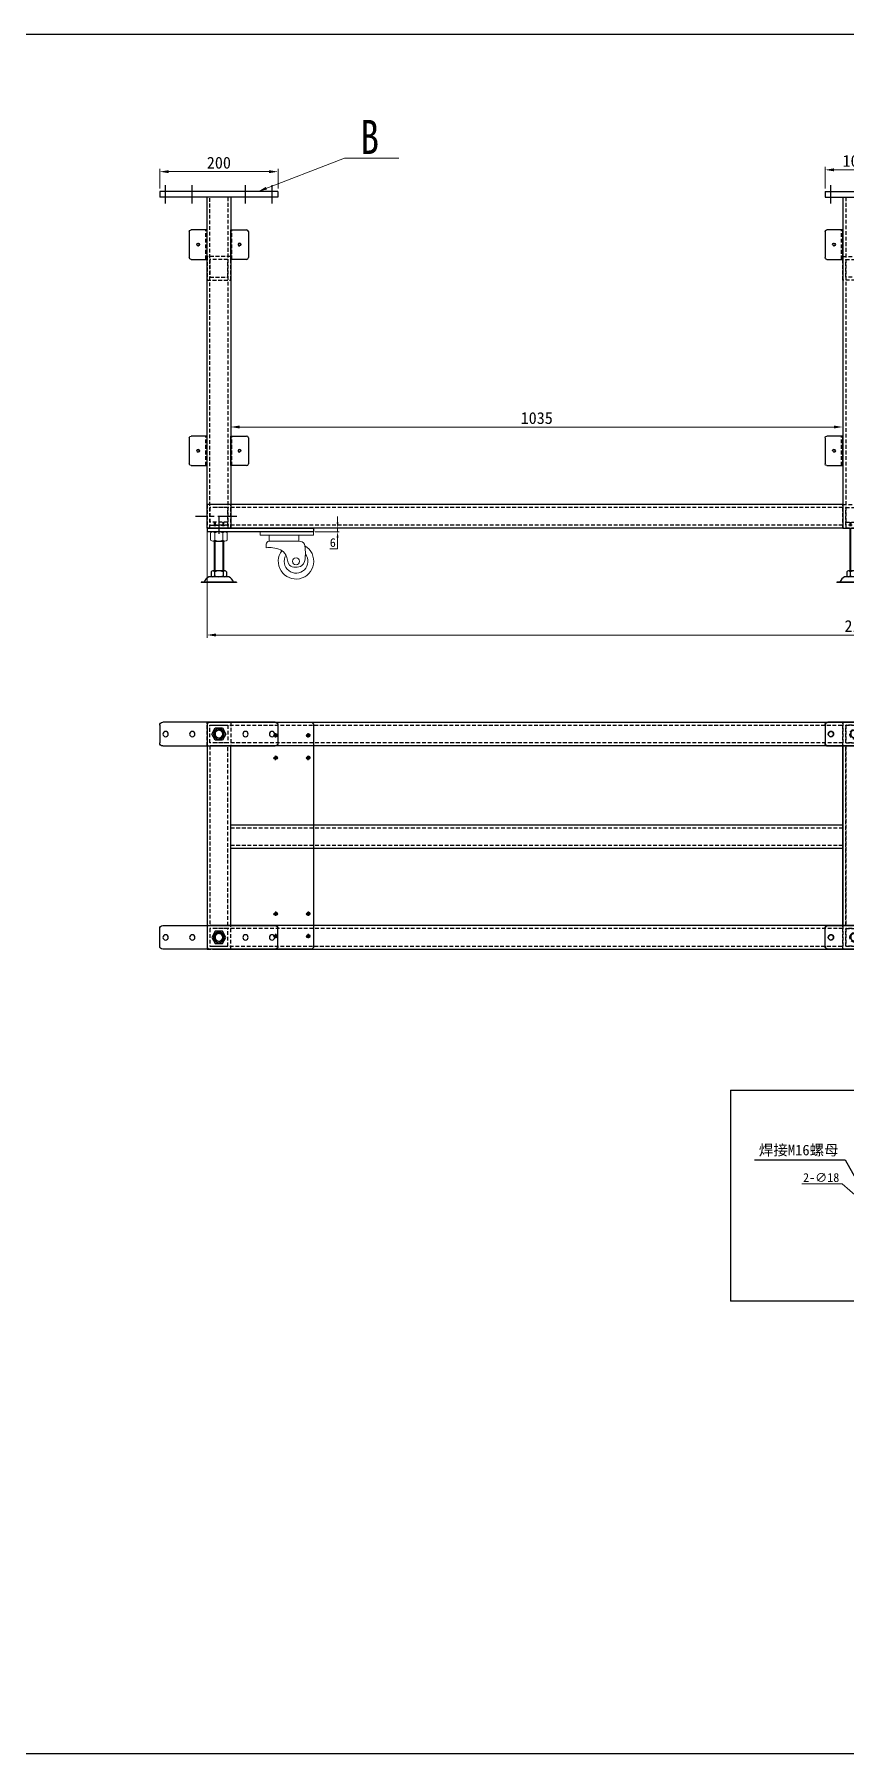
# Model space of a CAD drawing. Header units: millimetres. Extents: x -11986 to -4063, y -41123 to -36325.
# Drawn here: x -7715 to -6343, y -39234 to -36325 of the extents above; entities that cross this region are included whole.
import ezdxf

# ---------------------------------------------------------------- set-up
doc = ezdxf.new("R2010")
doc.units = ezdxf.units.MM
doc.linetypes.add('CENTER', pattern=[50.8, 31.75, -6.35, 6.35, -6.35])
doc.linetypes.add('DASHED2', pattern=[9.525, 6.35, -3.175])
doc.layers.add('DAS', color=4, linetype='DASHED2')
doc.layers.add('sol', color=7, linetype='Continuous', lineweight=20)
doc.styles.add('宋体', font='', dxfattribs={"width": 0.8})
doc.styles.get('宋体').set_extended_font_data('SimSun')
doc.dimstyles.new('ISO-25', dxfattribs={"dimtxt": 5, "dimasz": 4, "dimexe": 1.25, "dimexo": 1, "dimgap": 1, "dimtad": 1, "dimtoh": 1, "dimtxsty": 'Standard', "dimcen": 2.5, "dimclrd": 5, "dimclre": 5, "dimadec": 0, "dimazin": 0, "dimtfac": 1, "dimtmove": 0, "dimatfit": 3, "dimfxl": 1, "dimlwd": 9, "dimlwe": 9, "dimarcsym": 0})
doc.dimstyles.new('ISO-25$0', dxfattribs={"dimtxt": 2.5, "dimasz": 1.5, "dimexe": 1.25, "dimexo": 0.625, "dimtad": 1, "dimdec": 1, "dimzin": 1, "dimdsep": 46, "dimtxsty": 'Standard', "dimcen": 2.5, "dimclrd": 6, "dimclre": 6, "dimclrt": 6, "dimadec": 0, "dimazin": 0, "dimtfac": 1, "dimtdec": 4, "dimtmove": 0, "dimatfit": 3, "dimfxl": 1, "dimtolj": 1, "dimtzin": 0, "dimlwd": 9, "dimlwe": 9, "dimarcsym": 0})
doc.dimstyles.new('ISO-25$3', dxfattribs={"dimtxt": 5, "dimasz": 5, "dimexe": 3, "dimexo": 0.1, "dimtad": 1, "dimtih": 1, "dimtoh": 1, "dimdsep": 46, "dimtxsty": 'Standard', "dimcen": 2.5, "dimclrd": 5, "dimclre": 5, "dimadec": 0, "dimazin": 0, "dimtfac": 1, "dimtmove": 0, "dimatfit": 3, "dimfxl": 1, "dimarcsym": 0})

# ---------------------------------------------------------------- blocks, each defined once
blk = doc.blocks.new('A$C7281443F')
at = {"color": 1, "linetype": 'CENTER'}
for p, q in [((10, 559), (10, 590.1)), ((90, 559), (90, 590.1)), ((50, 29.9), (50, 0))]:
    blk.add_line(p, q, dxfattribs=at)
for p, q in [((0, 579.5), (100, 579.5)), ((0, 579.5), (0, 569.5)), ((0, 569.5), (100, 569.5)), ((30, 569.5), (30, 9.5)), ((70, 9.5), (70, 569.5)), ((100, 579.5), (100, 569.5)), ((30, 9.5), (70, 9.5))]:
    blk.add_line(p, q)
at = {"layer": 'DAS'}
for p, q in [((35, 569.5), (35, 9.5)), ((65, 9.5), (65, 569.5)), ((35, 19.5), (65, 19.5)), ((42, 19.5), (42, 9.5)), ((43.5, 19.5), (43.5, 9.5)), ((56.5, 19.5), (56.5, 9.5)), ((58, 19.5), (58, 9.5))]:
    blk.add_line(p, q, dxfattribs=at)
for points in [[(30, 469.5), (70, 469.5), (70, 429.5), (30, 429.5)], [(35, 464.5), (65, 464.5), (65, 434.5), (35, 434.5)], [(30, 49.5), (70, 49.5), (70, 9.5), (30, 9.5)], [(35, 44.5), (65, 44.5), (65, 14.5), (35, 14.5)]]:
    blk.add_lwpolyline(points, close=True, dxfattribs=at)
blk = doc.blocks.new('A$C2508060A')
for p, q in [((0, 5), (0, 95)), ((5, 100), (35, 100)), ((40, 95), (40, 5)), ((344, 95), (344, 5)), ((379, 100), (349, 100)), ((384, 5), (384, 95)), ((40, 70), (344, 70)), ((344, 30), (40, 30)), ((5, 0), (35, 0)), ((379, 0), (349, 0))]:
    blk.add_line(p, q)
for centre in [(20, 90), (20, 90), (364, 90), (20, 10), (364, 10)]:
    blk.add_circle(centre, 4.5)
for centre, start, end in [((5, 95), 90, 180), ((35, 95), 0, 90), ((349, 95), 90, 180), ((379, 95), 0, 90), ((5, 5), 180, 270), ((35, 5), 270, 0), ((349, 5), 180, 270), ((379, 5), 270, 0)]:
    blk.add_arc(centre, 5, start, end)
at = {"layer": 'DAS'}
for p, q in [((40, 65), (344, 65)), ((344, 35), (40, 35))]:
    blk.add_line(p, q, dxfattribs=at)
for points in [[(40, 30), (40, 70), (0, 70), (0, 30)], [(35, 35), (35, 65), (5, 65), (5, 35)], [(344, 30), (344, 70), (384, 70), (384, 30)], [(349, 35), (349, 65), (379, 65), (379, 35)]]:
    blk.add_lwpolyline(points, close=True, dxfattribs=at)
for centre in [(20, 50), (364, 50)]:
    blk.add_circle(centre, 6.5, dxfattribs=at)
for centre, start, end in [((20, 50), 180, 90), ((364, 50), 90, 0)]:
    blk.add_arc(centre, 8, start, end, dxfattribs=at)
blk = doc.blocks.new('A$C43643EE8')
for p, q in [((22, 92), (22, 20)), ((22, 92), (38, 92)), ((23, 92), (23, 20)), ((37, 92), (37, 20)), ((38, 92), (38, 20)), ((0, 1), (0, 0)), ((60, 1), (0, 1)), ((60, 0), (0, 0)), ((47, 10), (13, 10)), ((17, 18.5), (17, 11.5)), ((40.4, 20), (19.8, 20)), ((40.3, 20), (19.8, 20)), ((22.5, 18.5), (22.5, 11.5)), ((37.5, 18.5), (37.5, 11.5)), ((43, 18.5), (43, 11.5)), ((60, 1), (60, 0))]:
    blk.add_line(p, q)
for centre, radius, start, end in [((23.7, -7.5), 20.5, 121.3122, 155.4208), ((19.8, 16.7), 3.27, 32.7791, 147.2209), ((19.8, 13.3), 3.27, 212.7791, 327.2209), ((30, 0.5), 19.5, 67.3801, 112.6199), ((30, 29.5), 19.5, 247.3801, 292.6199), ((40.3, 16.7), 3.27, 32.7791, 147.2209), ((40.3, 13.3), 3.27, 212.7791, 327.2209), ((36.3, -7.5), 20.5, 24.5792, 58.6878)]:
    blk.add_arc(centre, radius, start, end)
blk = doc.blocks.new('*D1993')
at = {"color": 5, "lineweight": 9, "transparency": 16777216}
for p, q in [((-6377.6, -36585.6), (-6377.6, -36549.1)), ((-6362.6, -36554.1), (-6292.6, -36554.1)), ((-6277.6, -36585.6), (-6277.6, -36549.1))]:
    blk.add_line(p, q, dxfattribs=at)
at = {"color": 5, "transparency": 16777216}
for points in [[(-6362.6, -36551.6), (-6362.6, -36556.6), (-6377.6, -36554.1)], [(-6292.6, -36551.6), (-6292.6, -36556.6), (-6277.6, -36554.1)]]:
    blk.add_solid(points, dxfattribs=at)
at = {"layer": 'Defpoints', "color": 0, "transparency": 16777216}
for p in [(-6277.6, -36554.1), (-6377.6, -36590.6), (-6277.6, -36590.6)]:
    blk.add_point(p, dxfattribs=at)
at = {"color": 0, "transparency": 16777216, "insert": (-6327.6, -36539.1), "char_height": 20, "attachment_point": 5}
blk.add_mtext('100', dxfattribs=at)
blk = doc.blocks.new('*D1968')
at = {"color": 5, "lineweight": 9, "transparency": 16777216}
for p, q in [((-7382.6, -37115.6), (-7382.6, -36984.3)), ((-7367.6, -36989.3), (-6362.6, -36989.3)), ((-6347.6, -37115.6), (-6347.6, -36984.3))]:
    blk.add_line(p, q, dxfattribs=at)
at = {"color": 5, "transparency": 16777216}
for points in [[(-7367.6, -36986.8), (-7367.6, -36991.8), (-7382.6, -36989.3)], [(-6362.6, -36986.8), (-6362.6, -36991.8), (-6347.6, -36989.3)]]:
    blk.add_solid(points, dxfattribs=at)
at = {"layer": 'Defpoints', "color": 0, "transparency": 16777216}
for p in [(-6347.6, -36989.3), (-7382.6, -37120.6), (-6347.6, -37120.6)]:
    blk.add_point(p, dxfattribs=at)
at = {"color": 0, "transparency": 16777216, "insert": (-6865.1, -36974.3), "char_height": 20, "attachment_point": 5}
blk.add_mtext('1035', dxfattribs=at)
blk = doc.blocks.new('*D2005')
at = {"color": 5, "lineweight": 9, "transparency": 16777216}
for p, q in [((-6416.6, -38270), (-6348.6, -38270)), ((-6348.6, -38270), (-6309.6, -38303.6)), ((-6288.4, -38321.8), (-6302, -38310.1)), ((-6280.8, -38328.4), (-6273.2, -38334.9))]:
    blk.add_line(p, q, dxfattribs=at)
at = {"color": 5, "transparency": 16777216}
for points in [[(-6308.5, -38302.3), (-6310.7, -38304.8), (-6302, -38310.1)], [(-6279.7, -38327.1), (-6281.9, -38329.6), (-6288.4, -38321.8)]]:
    blk.add_solid(points, dxfattribs=at)
at = {"layer": 'Defpoints', "color": 0, "transparency": 16777216}
for p in [(-6302, -38310.1), (-6288.4, -38321.8)]:
    blk.add_point(p, dxfattribs=at)
at = {"color": 0, "transparency": 16777216, "insert": (-6384.1, -38259.5), "char_height": 15, "attachment_point": 5}
blk.add_mtext('2-∅18', dxfattribs=at)
blk = doc.blocks.new('A$C3CC60F40')
for p, q in [((0, 50), (27, 50)), ((0, 0), (0, 50)), ((30, 47), (30, 3)), ((27, 0), (0, 0))]:
    blk.add_line(p, q)
blk.add_circle((15, 25), 2)
for centre, radius, start, end in [((27, 47), 3, 0, 90), ((15, 25), 2.5, 0, 270), ((27, 3), 3, 270, 0)]:
    blk.add_arc(centre, radius, start, end)
at = {"layer": 'DAS'}
blk.add_line((2, 0), (2, 50), dxfattribs=at)
blk = doc.blocks.new('*D2007')
at = {"color": 5, "lineweight": 9, "transparency": 16777216}
for p, q in [((-7422.6, -37165.6), (-7422.6, -37346.3)), ((-5232.6, -37171.6), (-5232.6, -37346.3)), ((-7407.6, -37341.3), (-5247.6, -37341.3))]:
    blk.add_line(p, q, dxfattribs=at)
at = {"color": 5, "transparency": 16777216}
for points in [[(-7407.6, -37338.8), (-7407.6, -37343.8), (-7422.6, -37341.3)], [(-5247.6, -37338.8), (-5247.6, -37343.8), (-5232.6, -37341.3)]]:
    blk.add_solid(points, dxfattribs=at)
at = {"layer": 'Defpoints', "color": 0, "transparency": 16777216}
for p in [(-7422.6, -37160.6), (-5232.6, -37166.6), (-5232.6, -37341.3)]:
    blk.add_point(p, dxfattribs=at)
at = {"color": 0, "transparency": 16777216, "insert": (-6317.6, -37326.3), "char_height": 20, "attachment_point": 5}
blk.add_mtext('2190', dxfattribs=at)
blk = doc.blocks.new('*D1997')
at = {"color": 5, "lineweight": 9, "transparency": 16777216}
for p, q in [((-7201.9, -37150.6), (-7201.9, -37140.6)), ((-7239.6, -37160.6), (-7198.9, -37160.6)), ((-7239.6, -37166.6), (-7198.9, -37166.6)), ((-7201.9, -37160.6), (-7201.9, -37166.6)), ((-7201.9, -37176.6), (-7201.9, -37195.5)), ((-7201.9, -37195.5), (-7214.9, -37195.5))]:
    blk.add_line(p, q, dxfattribs=at)
at = {"color": 5, "transparency": 16777216}
for points in [[(-7203.5, -37150.6), (-7200.2, -37150.6), (-7201.9, -37160.6)], [(-7203.5, -37176.6), (-7200.2, -37176.6), (-7201.9, -37166.6)]]:
    blk.add_solid(points, dxfattribs=at)
at = {"layer": 'Defpoints', "color": 0, "transparency": 16777216}
for p in [(-7242.6, -37160.6), (-7242.6, -37166.6), (-7201.9, -37160.6)]:
    blk.add_point(p, dxfattribs=at)
at = {"color": 0, "transparency": 16777216, "insert": (-7209.9, -37185), "char_height": 15, "attachment_point": 5}
blk.add_mtext('6', dxfattribs=at)
blk = doc.blocks.new('A$C39513CAB')
for p, q in [((22, 70), (22, 20)), ((22, 70), (38, 70)), ((23, 70), (23, 20)), ((37, 70), (37, 20)), ((38, 70), (38, 20)), ((0, 1), (0, 0)), ((60, 1), (0, 1)), ((60, 0), (0, 0)), ((47, 10), (13, 10)), ((17, 18.5), (17, 11.5)), ((40.4, 20), (19.8, 20)), ((40.2, 20), (19.8, 20)), ((22.5, 18.5), (22.5, 11.5)), ((37.5, 18.5), (37.5, 11.5)), ((43, 18.5), (43, 11.5)), ((60, 1), (60, 0))]:
    blk.add_line(p, q)
for centre, radius, start, end in [((23.7, -7.5), 20.5, 121.3122, 155.4208), ((19.8, 16.7), 3.27, 32.7791, 147.2209), ((19.8, 13.3), 3.27, 212.7791, 327.2209), ((30, 0.5), 19.5, 67.3801, 112.6199), ((30, 29.5), 19.5, 247.3801, 292.6199), ((40.2, 16.7), 3.27, 32.7791, 147.2209), ((40.2, 13.3), 3.27, 212.7791, 327.2209), ((36.3, -7.5), 20.5, 24.5792, 58.6878)]:
    blk.add_arc(centre, radius, start, end)
blk = doc.blocks.new('A$C2A1D355F')
at = {"layer": 'sol'}
for points in [[(0, 74), (90, 74), (90, 80), (0, 80)], [(0, 74), (90, 74), (90, 80), (0, 80)], [(15, 74), (15, 64), (65, 64), (65, 74)], [(15, 74), (15, 64), (65, 64), (65, 74)]]:
    blk.add_lwpolyline(points, close=True, dxfattribs=at)
blk.add_lwpolyline([(10, 53), (10, 59, -0.414214), (15, 64), (65, 64, -0.264021), (74.9, 59), (75.8, 53)], format="xyb", dxfattribs=at)
blk.add_lwpolyline([(10, 53), (10, 59, -0.414214), (15, 64), (65, 64, -0.264021), (74.9, 59), (75.8, 53)], format="xyb", dxfattribs=at)
blk.add_circle((60.5, 30), 6, dxfattribs=at)
blk.add_circle((60.5, 30), 6, dxfattribs=at)
for radius, start, end in [(30, 143.0433, 60.3435), (30, 143.0433, 60.3435), (20, 148.6994, 37.7044), (20, 148.6994, 37.7044)]:
    blk.add_arc((60.5, 30), radius, start, end, dxfattribs=at)
blk.add_spline([(10, 53), (21.5, 53), (43.2, 40.9), (49.7, 23.6), (70.3, 22.9), (76.2, 38.3), (75.8, 53)], degree=3, dxfattribs=at)
blk.add_spline([(10, 53), (21.5, 53), (43.2, 40.9), (49.7, 23.6), (70.3, 22.9), (76.2, 38.3), (75.8, 53)], degree=3, dxfattribs=at)
blk = doc.blocks.new('A$C4232479D')
at = {"color": 1, "linetype": 'CENTER'}
for p, q in [((10, 559), (10, 590.1)), ((55, 559), (55, 590.1)), ((145, 559), (145, 590.1)), ((190, 559), (190, 590.1)), ((100, 29.9), (100, 0))]:
    blk.add_line(p, q, dxfattribs=at)
for p, q in [((0, 579.5), (200, 579.5)), ((0, 579.5), (0, 569.5)), ((0, 569.5), (200, 569.5)), ((80, 569.5), (80, 9.5)), ((120, 9.5), (120, 569.5)), ((200, 579.5), (200, 569.5)), ((80, 9.5), (120, 9.5))]:
    blk.add_line(p, q)
at = {"layer": 'DAS'}
for p, q in [((85, 569.5), (85, 9.5)), ((115, 9.5), (115, 569.5)), ((85, 19.5), (115, 19.5)), ((92, 19.5), (92, 9.5)), ((93.5, 19.5), (93.5, 9.5)), ((106.5, 19.5), (106.5, 9.5)), ((108, 19.5), (108, 9.5))]:
    blk.add_line(p, q, dxfattribs=at)
for points in [[(80, 469.5), (120, 469.5), (120, 429.5), (80, 429.5)], [(85, 464.5), (115, 464.5), (115, 434.5), (85, 434.5)], [(80, 49.5), (120, 49.5), (120, 9.5), (80, 9.5)], [(85, 44.5), (115, 44.5), (115, 14.5), (85, 14.5)]]:
    blk.add_lwpolyline(points, close=True, dxfattribs=at)
blk = doc.blocks.new('*D1998')
at = {"color": 5, "lineweight": 9, "transparency": 16777216}
for p, q in [((-7502.6, -36585.6), (-7502.6, -36552.2)), ((-7487.6, -36557.2), (-7317.6, -36557.2)), ((-7302.6, -36585.6), (-7302.6, -36552.2))]:
    blk.add_line(p, q, dxfattribs=at)
at = {"color": 5, "transparency": 16777216}
for points in [[(-7487.6, -36554.7), (-7487.6, -36559.7), (-7502.6, -36557.2)], [(-7317.6, -36554.7), (-7317.6, -36559.7), (-7302.6, -36557.2)]]:
    blk.add_solid(points, dxfattribs=at)
at = {"layer": 'Defpoints', "color": 0, "transparency": 16777216}
for p in [(-7302.6, -36557.2), (-7502.6, -36590.6), (-7302.6, -36590.6)]:
    blk.add_point(p, dxfattribs=at)
at = {"color": 0, "transparency": 16777216, "insert": (-7402.6, -36542.2), "char_height": 20, "attachment_point": 5}
blk.add_mtext('200', dxfattribs=at)
blk = doc.blocks.new('A$C3BF5198F')
for p, q in [((3, 180), (0, 177)), ((0, 177), (0, 3)), ((381, 180), (3, 180)), ((384, 177), (381, 180)), ((384, 3), (384, 177)), ((0, 3), (3, 0)), ((381, 0), (384, 3)), ((381, 0), (3, 0))]:
    blk.add_line(p, q)
at = {"color": 1}
for p, q in [((22, 174.9), (22, 167.6)), ((60, 174.9), (60, 167.6)), ((324, 174.9), (324, 167.6)), ((362, 174.9), (362, 167.6)), ((25.9, 171), (18.7, 171)), ((63.9, 171), (56.7, 171)), ((320.1, 171), (327.3, 171)), ((358.1, 171), (365.3, 171)), ((22, 119.9), (22, 112.6)), ((60, 119.9), (60, 112.6)), ((324, 119.9), (324, 112.6)), ((362, 119.9), (362, 112.6)), ((25.9, 116), (18.7, 116)), ((63.9, 116), (56.7, 116)), ((320.1, 116), (327.3, 116)), ((358.1, 116), (365.3, 116))]:
    blk.add_line(p, q, dxfattribs=at)
for points in [[(30.4, 14), (20, 8), (9.6, 14), (9.6, 26), (20, 32), (30.4, 26)], [(353.6, 14), (364, 8), (374.4, 14), (374.4, 26), (364, 32), (353.6, 26)]]:
    blk.add_lwpolyline(points, close=True)
for centre, radius in [((22, 171), 2.1), ((60, 171), 2.1), ((324, 171), 2.1), ((362, 171), 2.1), ((22, 116), 2.1), ((60, 116), 2.1), ((324, 116), 2.1), ((362, 116), 2.1), ((20, 20), 9), ((20, 20), 6.5), ((364, 20), 9), ((364, 20), 6.5)]:
    blk.add_circle(centre, radius)
for centre, radius, start, end in [((22, 171), 3, 0, 270), ((60, 171), 3, 0, 270), ((324, 171), 3, 0, 270), ((362, 171), 3, 0, 270), ((22, 116), 3, 0, 270), ((60, 116), 3, 0, 270), ((324, 116), 3, 0, 270), ((362, 116), 3, 0, 270), ((20, 20), 7, 90, 0), ((364, 20), 7, 180, 90)]:
    blk.add_arc(centre, radius, start, end)
blk = doc.blocks.new('A$C042B4090')
for p, q in [((0, 379), (0, 349)), ((5, 384), (195, 384)), ((200, 379), (200, 349)), ((195, 344), (5, 344)), ((80, 40), (80, 344)), ((120, 344), (120, 40)), ((0, 5), (0, 35)), ((195, 40), (5, 40)), ((200, 5), (200, 35)), ((5, 0), (195, 0))]:
    blk.add_line(p, q)
for centre in [(10, 364), (55, 364), (145, 364), (190, 364), (10, 20), (55, 20), (145, 20), (190, 20)]:
    blk.add_circle(centre, 4.5)
for centre, start, end in [((5, 379), 90, 180), ((195, 379), 0, 90), ((5, 349), 180, 270), ((195, 349), 270, 0), ((5, 35), 90, 180), ((195, 35), 0, 90), ((5, 5), 180, 270), ((195, 5), 270, 0)]:
    blk.add_arc(centre, 5, start, end)
at = {"layer": 'DAS'}
for p, q in [((85, 40), (85, 344)), ((115, 344), (115, 40))]:
    blk.add_line(p, q, dxfattribs=at)
for points in [[(80, 344), (120, 344), (120, 384), (80, 384)], [(85, 349), (115, 349), (115, 379), (85, 379)], [(80, 40), (120, 40), (120, 0), (80, 0)], [(85, 35), (115, 35), (115, 5), (85, 5)]]:
    blk.add_lwpolyline(points, close=True, dxfattribs=at)
for centre in [(100, 364), (100, 20)]:
    blk.add_circle(centre, 6.5, dxfattribs=at)
for centre, start, end in [((100, 364), 90, 0), ((100, 20), 0, 270)]:
    blk.add_arc(centre, 8, start, end, dxfattribs=at)

msp = doc.modelspace()

# ---------------------------------------------------------------- linework, layer by layer
for p, q in [((-7422.619, -37160.616), (-7422.619, -37120.616)), ((-7412.619, -37120.616), (-7422.619, -37120.616)), ((-6347.619, -37120.616), (-7412.619, -37120.616)), ((-7412.619, -37160.616), (-7422.619, -37160.616)), ((-7422.619, -37160.616), (-7382.619, -37160.616)), ((-7422.619, -37160.616), (-7242.619, -37160.616)), ((-7422.619, -37160.616), (-7422.619, -37166.616)), ((-7242.619, -37166.616), (-7422.619, -37166.616)), ((-6347.619, -37160.616), (-7412.619, -37160.616)), ((-7242.619, -37160.616), (-7242.619, -37166.616)), ((-7412.619, -37488.966), (-6372.619, -37488.966)), ((-6347.619, -37528.966), (-7412.619, -37528.966)), ((-7382.619, -37662.43), (-6347.619, -37662.43)), ((-6347.619, -37702.43), (-7382.619, -37702.43)), ((-6347.619, -37832.966), (-7412.619, -37832.966)), ((-7412.619, -37872.966), (-6372.619, -37872.966))]:
    msp.add_line(p, q)
at = {"color": 1, "linetype": 'CENTER'}
msp.add_line((-7372.415, -37140.616), (-7441.987, -37140.616), dxfattribs=at)
at = {"color": 1}
msp.add_line((-6537.303, -38111.676), (-6537.303, -38468.831), dxfattribs=at)
at = {"color": 5}
for p, q in [((-6496.745, -38229.351), (-6343.745, -38229.351)), ((-6343.745, -38229.351), (-6300.413, -38306.965))]:
    msp.add_line(p, q, dxfattribs=at)
msp.add_lwpolyline([(-4062.981, -39234.237), (-4062.981, -36324.896), (-8177.62, -36324.896), (-8177.62, -39234.237)], close=True)
at = {"color": 1}
msp.add_lwpolyline([(-6537.303, -38111.676), (-5746.618, -38111.676), (-5746.618, -38468.831), (-6537.303, -38468.831)], dxfattribs=at)
at = {"layer": 'DAS'}
for p, q in [((-6347.619, -37125.616), (-7412.619, -37125.616)), ((-6347.619, -37155.616), (-7412.619, -37155.616)), ((-7412.619, -37493.966), (-6347.619, -37493.966)), ((-6347.619, -37523.966), (-7412.619, -37523.966)), ((-7382.619, -37667.43), (-6347.619, -37667.43)), ((-6347.619, -37697.43), (-7382.619, -37697.43)), ((-6347.619, -37837.966), (-7412.619, -37837.966)), ((-7412.619, -37867.966), (-6347.619, -37867.966))]:
    msp.add_line(p, q, dxfattribs=at)
at = {"layer": 'sol'}
for p, q in [((-7416.476, -37168.616), (-7416.476, -37180.616)), ((-7392.227, -37166.616), (-7413.011, -37166.616)), ((-7409.547, -37168.616), (-7409.547, -37180.616)), ((-7395.691, -37168.616), (-7395.691, -37180.616)), ((-7388.763, -37168.616), (-7388.763, -37180.616)), ((-7392.227, -37182.616), (-7413.011, -37182.616))]:
    msp.add_line(p, q, dxfattribs=at)
for points in [[(-7416.476, -37168.616), (-7413.011, -37166.616), (-7409.547, -37168.616)], [(-7416.476, -37180.616), (-7413.011, -37182.616), (-7409.547, -37180.616)], [(-7395.691, -37168.616), (-7402.619, -37166.616), (-7409.547, -37168.616)], [(-7395.691, -37180.616), (-7402.619, -37182.616), (-7409.547, -37180.616)], [(-7388.763, -37168.616), (-7392.227, -37166.616), (-7395.691, -37168.616)], [(-7388.763, -37180.616), (-7392.227, -37182.616), (-7395.691, -37180.616)]]:
    msp.add_spline(points, degree=3, dxfattribs=at)

# ---------------------------------------------------------------- block references
at = {"xscale": -1}
for name, p in [('A$C4232479D', (-7302.619, -37170.09)), ('A$C3CC60F40', (-7422.619, -36705.616)), ('A$C3CC60F40', (-6347.619, -36705.616)), ('A$C3CC60F40', (-7422.619, -37054.616)), ('A$C3CC60F40', (-6347.619, -37054.616)), ('A$C042B4090', (-7302.619, -37872.966))]:
    msp.add_blockref(name, p, dxfattribs=at)
for name, p in [('A$C7281443F', (-6377.619, -37170.09)), ('A$C3CC60F40', (-7382.619, -36705.616)), ('A$C3CC60F40', (-7382.619, -37054.616)), ('A$C2A1D355F', (-7332.619, -37246.615)), ('A$C43643EE8', (-6357.619, -37252.616)), ('A$C39513CAB', (-7432.619, -37252.616))]:
    msp.add_blockref(name, p)
at = {"xscale": -1, "rotation": 270}
for name, p in [('A$C3BF5198F', (-7422.619, -37872.966)), ('A$C2508060A', (-6377.619, -37872.966))]:
    msp.add_blockref(name, p, dxfattribs=at)
at = {"rotation": 90}
msp.add_blockref('A$C2508060A', (-6277.619, -37872.966), dxfattribs=at)

# ---------------------------------------------------------------- texts
at = {"color": 0, "style": '宋体', "width": 0.8}
msp.add_text('B', height=57.573, dxfattribs=at).set_placement((-7163.072, -36527.263))
at = {"insert": (-6422.045, -38213.851), "char_height": 18, "attachment_point": 5}
msp.add_mtext('{\\fSimSun|b0|i0|c134|p54;焊接}M16{\\fSimSun|b0|i0|c134|p54;螺母}', dxfattribs=at)

# ---------------------------------------------------------------- dimensions: what is measured, and where the dimension line sits
dim = msp.add_linear_dim(base=(-7302.619, -36557.189), p1=(-7502.619, -36590.616), p2=(-7302.619, -36590.616), angle=180, dimstyle='ISO-25$0', override={"dimtxt": 20, "dimasz": 15, "dimexe": 5, "dimexo": 5, "dimgap": 5, "dimtoh": 1, "dimdec": 2, "dimzin": 8, "dimclrd": 5, "dimclre": 5, "dimclrt": 0, "dimtdec": 2, "dimtolj": 0, "dimtzin": 8})
dim.commit()
dim.dimension.update_dxf_attribs({"geometry": '*D1998', "text_midpoint": (-7402.619, -36542.189)})
for base, p1, p2, picture, middle in [((-6277.619, -36554.147), (-6377.619, -36590.616), (-6277.619, -36590.616), '*D1993', (-6327.619, -36539.147)), ((-6347.619, -36989.283), (-7382.619, -37120.616), (-6347.619, -37120.616), '*D1968', (-6865.119, -36974.283))]:
    dim = msp.add_linear_dim(base=base, p1=p1, p2=p2, dimstyle='ISO-25$0', override={"dimtxt": 20, "dimasz": 15, "dimexe": 5, "dimexo": 5, "dimgap": 5, "dimtoh": 1, "dimdec": 2, "dimzin": 8, "dimclrd": 5, "dimclre": 5, "dimclrt": 0, "dimtdec": 2, "dimtolj": 0, "dimtzin": 8})
    dim.commit()
    dim.dimension.update_dxf_attribs({"geometry": picture, "text_midpoint": middle})
dim = msp.add_linear_dim(base=(-7201.856, -37160.616), p1=(-7242.619, -37166.616), p2=(-7242.619, -37160.616), angle=90, dimstyle='ISO-25$0', override={"dimtxt": 15, "dimasz": 10, "dimexe": 3, "dimexo": 3, "dimgap": 3, "dimtoh": 1, "dimdec": 2, "dimzin": 8, "dimclrd": 5, "dimclre": 5, "dimclrt": 0, "dimtdec": 2, "dimtolj": 0, "dimtzin": 8})
dim.commit()
dim.dimension.update_dxf_attribs({"geometry": '*D1997', "text_midpoint": (-7209.856, -37195.493), "dimtype": 160})
dim = msp.add_linear_dim(base=(-5232.619, -37341.348), p1=(-7422.619, -37160.616), p2=(-5232.619, -37166.616), dimstyle='ISO-25$0', override={"dimtxt": 20, "dimasz": 15, "dimexe": 5, "dimexo": 5, "dimgap": 5, "dimtoh": 1, "dimdec": 2, "dimzin": 8, "dimclrd": 5, "dimclre": 5, "dimclrt": 0, "dimtdec": 2, "dimtolj": 0, "dimtzin": 8})
dim.commit()
dim.dimension.update_dxf_attribs({"geometry": '*D2007', "text_midpoint": (-6317.619, -37341.348), "dimtype": 160})
dim = msp.add_diameter_dim_2p(p1=(-6288.398, -38321.839), p2=(-6302.036, -38310.091), text='2-<>', dimstyle='ISO-25$3', override={"dimtxt": 15, "dimasz": 10, "dimexo": 3, "dimgap": 3, "dimtih": 0, "dimlwd": 9, "dimlwe": 9})
dim.commit()
dim.dimension.update_dxf_attribs({"geometry": '*D2005', "text_midpoint": (-6384.064, -38270.012), "dimtype": 163})

# ---------------------------------------------------------------- leaders
msp.add_leader([(-7336.141, -36590.616), (-7190.187, -36534.129), (-7098.53, -36534.129)], dimstyle='ISO-25', override={"dimtxt": 20, "dimasz": 15, "dimexe": 5, "dimexo": 5, "dimgap": 5, "dimdsep": 46})

doc.saveas('drawing.dxf')
